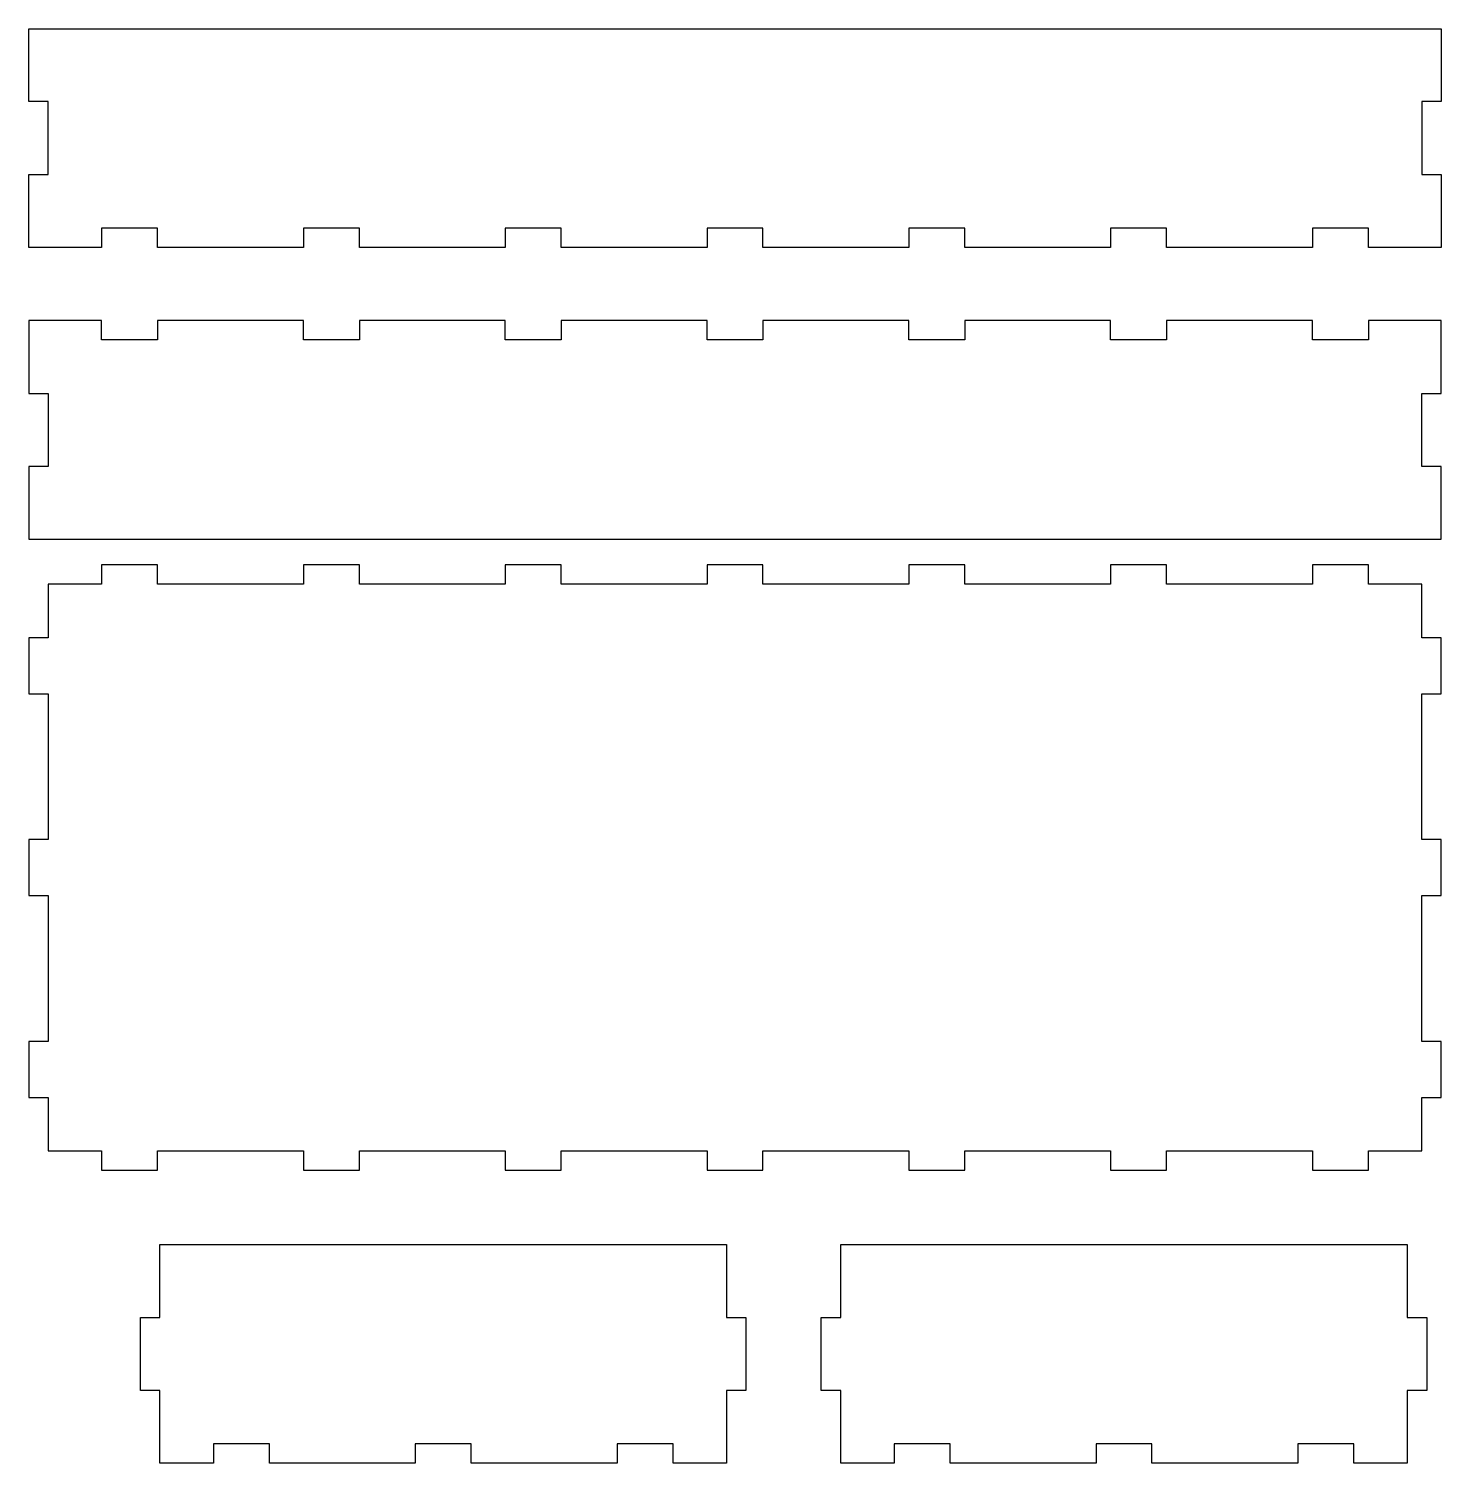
# Model space of a CAD drawing. Header units: millimetres. Extents: x -145 to 145, y -352 to -57.
import ezdxf

# ---------------------------------------------------------------- set-up
doc = ezdxf.new("R2010")
doc.units = ezdxf.units.MM
doc.layers.get('0').update_dxf_attribs({"linetype": 'CONTINUOUS'})

msp = doc.modelspace()

# ---------------------------------------------------------------- linework, layer by layer
for points in [[(145.25, -102.5), (130.25, -102.5), (130.25, -98.5), (118.75, -98.5), (118.75, -102.5), (88.75, -102.5), (88.75, -98.5), (77.25, -98.5), (77.25, -102.5), (47.25, -102.5), (47.25, -98.5), (35.75, -98.5), (35.75, -102.5), (5.75, -102.5), (5.75, -98.5), (-5.75, -98.5), (-5.75, -102.5), (-35.75, -102.5), (-35.75, -98.5), (-47.25, -98.5), (-47.25, -102.5), (-77.25, -102.5), (-77.25, -98.5), (-88.75, -98.5), (-88.75, -102.5), (-118.75, -102.5), (-118.75, -98.5), (-130.25, -98.5), (-130.25, -102.5), (-145.25, -102.5), (-145.25, -87.5), (-141.25, -87.5), (-141.25, -72.5), (-145.25, -72.5), (-145.25, -57.5), (145.25, -57.5), (145.25, -72.5), (141.25, -72.5), (141.25, -87.5), (145.25, -87.5)], [(118.75, -117.5), (88.75, -117.5), (88.75, -121.5), (77.25, -121.5), (77.25, -117.5), (47.25, -117.5), (47.25, -121.5), (35.75, -121.5), (35.75, -117.5), (5.75, -117.5), (5.75, -121.5), (-5.75, -121.5), (-5.75, -117.5), (-35.75, -117.5), (-35.75, -121.5), (-47.25, -121.5), (-47.25, -117.5), (-77.25, -117.5), (-77.25, -121.5), (-88.75, -121.5), (-88.75, -117.5), (-118.75, -117.5), (-118.75, -121.5), (-130.25, -121.5), (-130.25, -117.5), (-145.25, -117.5), (-145.25, -132.5), (-141.25, -132.5), (-141.25, -147.5), (-145.25, -147.5), (-145.25, -162.5), (145.25, -162.5), (145.25, -147.5), (141.25, -147.5), (141.25, -132.5), (145.25, -132.5), (145.25, -117.5), (130.25, -117.5), (130.25, -121.5), (118.75, -121.5)], [(-77.25, -292.25), (-77.25, -288.25), (-47.25, -288.25), (-47.25, -292.25), (-35.75, -292.25), (-35.75, -288.25), (-5.75, -288.25), (-5.75, -292.25), (5.75, -292.25), (5.75, -288.25), (35.75, -288.25), (35.75, -292.25), (47.25, -292.25), (47.25, -288.25), (77.25, -288.25), (77.25, -292.25), (88.75, -292.25), (88.75, -288.25), (118.75, -288.25), (118.75, -292.25), (130.25, -292.25), (130.25, -288.25), (141.25, -288.25), (141.25, -277.25), (145.25, -277.25), (145.25, -265.75), (141.25, -265.75), (141.25, -235.75), (145.25, -235.75), (145.25, -224.25), (141.25, -224.25), (141.25, -194.25), (145.25, -194.25), (145.25, -182.75), (141.25, -182.75), (141.25, -171.75), (130.25, -171.75), (130.25, -167.75), (118.75, -167.75), (118.75, -171.75), (88.75, -171.75), (88.75, -167.75), (77.25, -167.75), (77.25, -171.75), (47.25, -171.75), (47.25, -167.75), (35.75, -167.75), (35.75, -171.75), (5.75, -171.75), (5.75, -167.75), (-5.75, -167.75), (-5.75, -171.75), (-35.75, -171.75), (-35.75, -167.75), (-47.25, -167.75), (-47.25, -171.75), (-77.25, -171.75), (-77.25, -167.75), (-88.75, -167.75), (-88.75, -171.75), (-118.75, -171.75), (-118.75, -167.75), (-130.25, -167.75), (-130.25, -171.75), (-141.25, -171.75), (-141.25, -182.75), (-145.25, -182.75), (-145.25, -194.25), (-141.25, -194.25), (-141.25, -224.25), (-145.25, -224.25), (-145.25, -235.75), (-141.25, -235.75), (-141.25, -265.75), (-145.25, -265.75), (-145.25, -277.25), (-141.25, -277.25), (-141.25, -288.25), (-130.25, -288.25), (-130.25, -292.25), (-118.75, -292.25), (-118.75, -288.25), (-88.75, -288.25), (-88.75, -292.25)], [(-118.25, -307.5), (-1.75, -307.5), (-1.75, -322.5), (2.25, -322.5), (2.25, -337.5), (-1.75, -337.5), (-1.75, -352.5), (-12.75, -352.5), (-12.75, -348.5), (-24.25, -348.5), (-24.25, -352.5), (-54.25, -352.5), (-54.25, -348.5), (-65.75, -348.5), (-65.75, -352.5), (-95.75, -352.5), (-95.75, -348.5), (-107.25, -348.5), (-107.25, -352.5), (-118.25, -352.5), (-118.25, -337.5), (-122.25, -337.5), (-122.25, -322.5), (-118.25, -322.5)], [(21.75, -307.5), (138.25, -307.5), (138.25, -322.5), (142.25, -322.5), (142.25, -337.5), (138.25, -337.5), (138.25, -352.5), (127.25, -352.5), (127.25, -348.5), (115.75, -348.5), (115.75, -352.5), (85.75, -352.5), (85.75, -348.5), (74.25, -348.5), (74.25, -352.5), (44.25, -352.5), (44.25, -348.5), (32.75, -348.5), (32.75, -352.5), (21.75, -352.5), (21.75, -337.5), (17.75, -337.5), (17.75, -322.5), (21.75, -322.5)]]:
    msp.add_lwpolyline(points, close=True)

doc.saveas('drawing.dxf')
